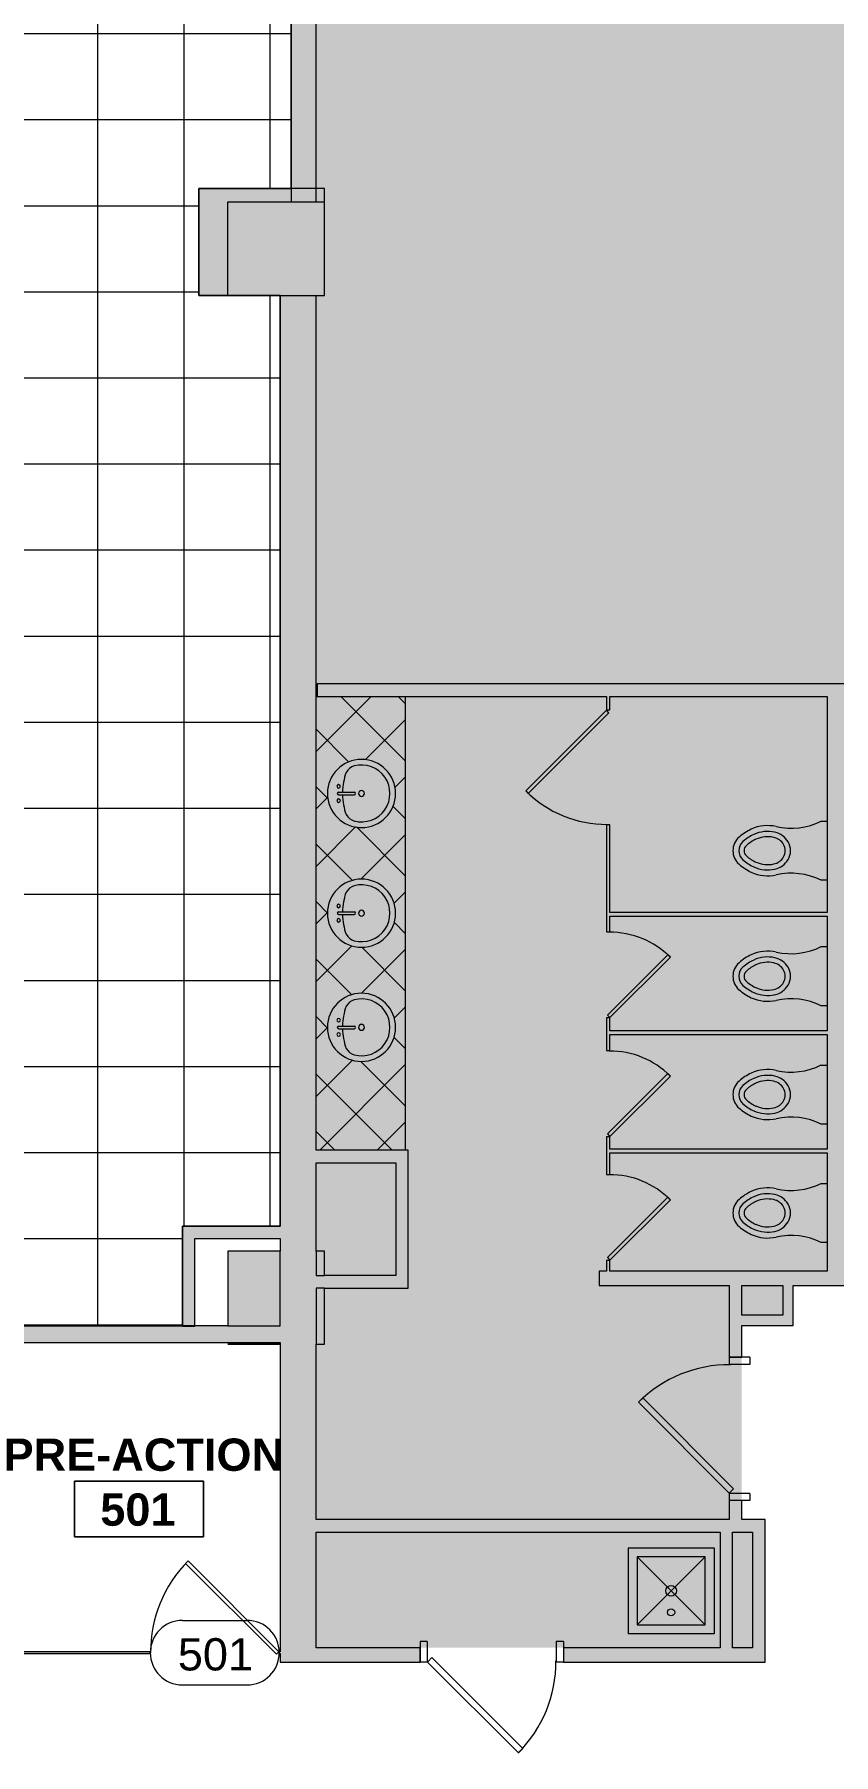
# Model space of a CAD drawing. Header units: inches. Extents: x 381 to 2249, y -1781 to -36.
# Drawn here: x 1144.2 to 1367.1, y -1540.7 to -1061.1 of the extents above; entities that cross this region are included whole.
import ezdxf

# ---------------------------------------------------------------- set-up
doc = ezdxf.new("R2010")
doc.units = ezdxf.units.IN
doc.header["$MEASUREMENT"] = 0
for name, color, linetype, lineweight in [('A-AREA-IDEN', 2, 'Continuous', 9), ('A-COLS', 52, 'Continuous', 13), ('A-DETL-GENF', 92, 'Continuous', 9), ('A-DETL-THIN', 151, 'Continuous', 9), ('A-DOOR', 31, 'Continuous', 13), ('A-DOOR-FRAM', 31, 'Continuous', 20), ('A-DOOR-IDEN', 31, 'Continuous', 9), ('A-WALL', 113, 'Continuous', 13), ('A-WALL-PATT', 111, 'Continuous', 13), ('I-WALL', 2, 'Continuous', 13), ('P-SANR-FIXT', 6, 'Continuous', 13), ('Q-CASE', 31, 'Continuous', 13)]:
    doc.layers.add(name, color=color, linetype=linetype, lineweight=lineweight)
doc.styles.add('Swis721 Lt BT', font='swissl.ttf', dxfattribs={"height": 9})
doc.styles.add('Swis721 Lt BT_B', font='', dxfattribs={"height": 9})
doc.styles.get('Swis721 Lt BT_B').set_extended_font_data('Swis721 Lt BT', bold=True)
pattern_1 = [(0, (-470.073, 619.15), (0, 24), []), (90, (-470.073, 619.15), (-24, 1e-15), [])]

# ---------------------------------------------------------------- blocks, each defined once
blk = doc.blocks.new('Single Flush - OTJ_SOLIDFLUSH_ALUM-5073304-Level 5 CONSTRUCTION')
at = {"layer": 'A-DOOR', "color": 8, "lineweight": 20}
for p, q in [((-7.42, 27.32), (-8.65, 26.09)), ((-8.65, 26.09), (16.67, 0.76)), ((17.91, 2), (-7.42, 27.32)), ((16.67, 0.76), (17.91, 2))]:
    blk.add_line(p, q, dxfattribs=at)
at = {"layer": 'A-DOOR', "lineweight": 9}
blk.add_arc((17.91, 2), 35.81, 135, 180.5, dxfattribs=at)
at = {"layer": 'A-DOOR-FRAM', "color": 8}
for p, q in [((-20, -3.75), (-20, 2)), ((-20, 2), (-18, 2)), ((-18, -3.75), (-18, 2)), ((18, -3.75), (18, 2)), ((18, 2), (20, 2)), ((20, -3.75), (20, 2)), ((-20, -3.75), (-18, -3.75)), ((18, -3.75), (20, -3.75))]:
    blk.add_line(p, q, dxfattribs=at)
blk = doc.blocks.new('Single Flush - OTJ_SOLIDFLUSH_ALUM-5070093-Level 5 CONSTRUCTION')
at = {"layer": 'A-DOOR', "color": 8, "lineweight": 20}
for p, q in [((-8.65, -25.84), (16.67, -0.51)), ((17.91, -1.75), (-7.42, -27.07)), ((16.67, -0.51), (17.91, -1.75)), ((-7.42, -27.07), (-8.65, -25.84))]:
    blk.add_line(p, q, dxfattribs=at)
at = {"layer": 'A-DOOR', "lineweight": 9}
blk.add_arc((17.91, -1.75), 35.81, 179.5, 225, dxfattribs=at)
at = {"layer": 'A-DOOR-FRAM', "color": 8}
for p, q in [((-20, 4), (-20, -1.75)), ((-20, 4), (-18, 4)), ((-18, 4), (-18, -1.75)), ((18, 4), (18, -1.75)), ((18, 4), (20, 4)), ((20, 4), (20, -1.75)), ((-20, -1.75), (-18, -1.75)), ((18, -1.75), (20, -1.75))]:
    blk.add_line(p, q, dxfattribs=at)
blk = doc.blocks.new('Single Glass Door1 - 24_ x 84_ 2-5083620-Level 5 CONSTRUCTION')
at = {"layer": 'A-DOOR', "color": 8, "lineweight": 20}
for p, q in [((-6.59, 22.99), (-7.3, 22.29)), ((-7.3, 22.29), (15.2, -0.21)), ((15.91, 0.5), (-6.59, 22.99)), ((15.2, -0.21), (15.91, 0.5))]:
    blk.add_line(p, q, dxfattribs=at)
at = {"layer": 'A-DOOR', "lineweight": 9}
blk.add_arc((15.91, 0.5), 31.81, 135, 180.5, dxfattribs=at)
blk = doc.blocks.new('Single Glass Door1 - 24_ x 84_-5083610-Level 5 CONSTRUCTION')
at = {"layer": 'A-DOOR', "color": 8, "lineweight": 20}
for p, q in [((-4.93, 17.34), (-5.64, 16.63)), ((-5.64, 16.63), (11.2, -0.21)), ((11.91, 0.5), (-4.93, 17.34)), ((11.2, -0.21), (11.91, 0.5))]:
    blk.add_line(p, q, dxfattribs=at)
at = {"layer": 'A-DOOR', "lineweight": 9}
blk.add_arc((11.91, 0.5), 23.81, 135, 180.5, dxfattribs=at)
blk = doc.blocks.new('Casework 3 - Casework 1-5090646-Level 5 CONSTRUCTION')
at = {"layer": 'Q-CASE', "lineweight": 9}
h = blk.add_hatch(dxfattribs=at)
h.set_pattern_fill('FP2_2', color=256, style=0, pattern_type=2)
h.set_pattern_definition([(45, (0, 0), (-8.01223, 8.01223), []), (135, (0, 0), (-8.01223, -8.01223), [])])
h.paths.add_polyline_path([(1239.57, -1372.18), (1247.75, -1372.18), (1247.75, -1245.68), (1222.77, -1245.68), (1222.77, -1372.18), (1235.45, -1372.18)], flags=0)
h.paths.add_polyline_path([(1235.45, -1347.43), (1233.34, -1347.19), (1231.33, -1346.49), (1229.53, -1345.36), (1228.02, -1343.85), (1226.89, -1342.05), (1226.19, -1340.05), (1225.95, -1337.93), (1226.19, -1335.82), (1226.89, -1333.81), (1228.02, -1332.01), (1229.53, -1330.5), (1231.33, -1329.37), (1233.34, -1328.67), (1235.45, -1328.43), (1237.56, -1328.67), (1239.57, -1329.37), (1241.37, -1330.5), (1242.88, -1332.01), (1244.01, -1333.81), (1244.71, -1335.82), (1244.95, -1337.93), (1244.71, -1340.05), (1244.01, -1342.05), (1242.88, -1343.85), (1241.37, -1345.36), (1239.57, -1346.49), (1237.56, -1347.19)], flags=0)
h.paths.add_polyline_path([(1235.45, -1315.62), (1233.34, -1315.38), (1231.33, -1314.68), (1229.53, -1313.55), (1228.02, -1312.04), (1226.89, -1310.24), (1226.19, -1308.23), (1225.95, -1306.12), (1226.19, -1304.01), (1226.89, -1302), (1228.02, -1300.2), (1229.53, -1298.69), (1231.33, -1297.56), (1233.34, -1296.86), (1235.45, -1296.62), (1237.56, -1296.86), (1239.57, -1297.56), (1241.37, -1298.69), (1242.88, -1300.2), (1244.01, -1302), (1244.71, -1304.01), (1244.95, -1306.12), (1244.71, -1308.23), (1244.01, -1310.24), (1242.88, -1312.04), (1241.37, -1313.55), (1239.57, -1314.68), (1237.56, -1315.38)], flags=0)
h.paths.add_polyline_path([(1235.45, -1282.23), (1233.34, -1281.99), (1231.33, -1281.29), (1229.53, -1280.15), (1228.02, -1278.65), (1226.89, -1276.85), (1226.19, -1274.84), (1225.95, -1272.73), (1226.19, -1270.61), (1226.89, -1268.6), (1228.02, -1266.8), (1229.53, -1265.3), (1231.33, -1264.17), (1233.34, -1263.46), (1235.45, -1263.23), (1237.56, -1263.46), (1239.57, -1264.17), (1241.37, -1265.3), (1242.88, -1266.8), (1244.01, -1268.6), (1244.71, -1270.61), (1244.95, -1272.73), (1244.71, -1274.84), (1244.01, -1276.85), (1242.88, -1278.65), (1241.37, -1280.15), (1239.57, -1281.29), (1237.56, -1281.99)], flags=0)
for p, q in [((1223.12, -1245.68), (1222.77, -1245.68)), ((1247.75, -1372.18), (1247.75, -1245.68))]:
    blk.add_line(p, q, dxfattribs=at)
blk = doc.blocks.new('P-Mop_Sink - P-Mop_Sink-4258602-Level 5 CONSTRUCTION')
at = {"layer": 'P-SANR-FIXT', "lineweight": 9}
for p, q in [((-12, 0), (12, 0)), ((-12, 0), (-12, -24)), ((12, 0), (12, -24)), ((9.5, -2.5), (-9.5, -21.5)), ((-9.5, -2.5), (9.5, -21.5)), ((-9.5, -2.5), (-9.5, -21.5)), ((9.5, -2.5), (-9.5, -2.5)), ((9.5, -21.5), (9.5, -2.5)), ((-9.5, -21.5), (9.5, -21.5)), ((12, -24), (-12, -24))]:
    blk.add_line(p, q, dxfattribs=at)
for centre, radius in [((0, -12), 1.5), ((0, -18), 1)]:
    blk.add_circle(centre, radius, dxfattribs=at)
blk = doc.blocks.new('Sink Vanity-Round - 19_ x 19_-5084743-Level 5 CONSTRUCTION')
at = {"layer": 'P-SANR-FIXT', "lineweight": 9}
for p, q in [((3.43, 9.73), (3.43, 5.36)), ((4.18, 9.73), (4.18, 5.36))]:
    blk.add_line(p, q, dxfattribs=at)
for centre, radius, start, end in [((3.81, 3.35), 9.5, 90, 270), ((1.81, 9.73), 0.5, 360, 180), ((1.81, 9.73), 0.5, 180, 360), ((3.81, 9.73), 0.375, 360, 180), ((3.81, 3.35), 9.5, 270, 90), ((5.81, 9.73), 0.5, 360, 180), ((5.81, 9.73), 0.5, 180, 360), ((3.81, 3.35), 7.93, 165.3071, 14.6929), ((0.05, 4.11), 4.12, 120.7927, 162.1904), ((3.81, -9.17), 17.81, 91.2067, 109.2086), ((3.81, 5.36), 0.375, 180, 360), ((3.81, -9.17), 17.81, 70.7914, 88.7933), ((7.56, 4.11), 4.12, 17.8096, 59.2073), ((3.81, 3.35), 0.813, 360, 180), ((3.81, 3.35), 0.813, 180, 360)]:
    blk.add_arc(centre, radius, start, end, dxfattribs=at)
blk = doc.blocks.new('P-Toilet-Wall-3D - Wall Mount-5086594-Level 5 CONSTRUCTION')
at = {"layer": 'P-SANR-FIXT', "lineweight": 9}
for p, q in [((1383.18, -1321.39), (1383.18, -1314.39)), ((1383.18, -1314.39), (1384.8, -1314.39)), ((1383.11, -1321.39), (1383.18, -1321.39)), ((1383.18, -1323.89), (1383.11, -1323.89)), ((1383.18, -1330.89), (1383.18, -1323.89)), ((1384.8, -1330.89), (1383.18, -1330.89))]:
    blk.add_line(p, q, dxfattribs=at)
for centre, radius, start, end in [((1393.22, -1297.54), 18.83, 243.4615, 282.704), ((1398.97, -1323.07), 5.71, 102.704, 149.296), ((1398.97, -1323.07), 4.24, 102.704, 149.296), ((1399.76, -1326.58), 10.93, 65.296, 102.704), ((1399.76, -1326.58), 9.3, 65.296, 102.704), ((1399.76, -1326.58), 7.83, 65.296, 102.704), ((1398.44, -1329.45), 12.47, 48.704, 65.296), ((1398.44, -1329.45), 14.09, 48.704, 65.296), ((1404.42, -1322.64), 5.03, 311.296, 48.704), ((1398.25, -1322.64), 4.87, 149.296, 210.704), ((1398.25, -1322.64), 3.4, 149.296, 210.704), ((1398.44, -1329.45), 11, 48.704, 65.296), ((1404.42, -1322.64), 1.93, 311.296, 48.704), ((1404.42, -1322.64), 3.4, 311.296, 48.704), ((1398.97, -1322.21), 5.71, 210.704, 257.296), ((1398.97, -1322.21), 4.24, 210.704, 257.296), ((1399.76, -1318.71), 9.3, 257.296, 294.704), ((1399.76, -1318.71), 7.83, 257.296, 294.704), ((1398.44, -1315.83), 11, 294.704, 311.296), ((1398.44, -1315.83), 12.47, 294.704, 311.296), ((1398.44, -1315.83), 14.09, 294.704, 311.296), ((1393.22, -1347.74), 18.83, 77.296, 116.5385), ((1399.76, -1318.71), 10.93, 257.296, 294.704)]:
    blk.add_arc(centre, radius, start, end, dxfattribs=at)
blk = doc.blocks.new('Single Glass Door1 - 36_ x 84_-5468083-Level 5 CONSTRUCTION')
at = {"layer": 'A-DOOR', "color": 8, "lineweight": 20}
for p, q in [((-7.42, 25.57), (-8.12, 24.87)), ((-8.12, 24.87), (17.2, -0.46)), ((17.91, 0.25), (-7.42, 25.57)), ((17.2, -0.46), (17.91, 0.25))]:
    blk.add_line(p, q, dxfattribs=at)
at = {"layer": 'A-DOOR', "lineweight": 9}
blk.add_arc((17.91, 0.25), 35.81, 135, 180.5, dxfattribs=at)
blk = doc.blocks.new('column 2 - column 2-5690221-Level 5 CONSTRUCTION')
at = {"layer": 'A-COLS', "lineweight": 9}
blk.add_hatch(color=7, dxfattribs=at).paths.add_polyline_path([(1190.11, -1133.84), (1225.11, -1133.84), (1225.11, -1104.09), (1216.18, -1104.09), (1215.81, -1107.84), (1215.81, -1104.09), (1190.11, -1104.09), (1190.11, -1112.14)], flags=0)
at = {"layer": 'A-COLS', "color": 8, "lineweight": 20}
for p, q in [((1215.81, -1104.09), (1190.11, -1104.09)), ((1190.11, -1104.09), (1190.11, -1133.84)), ((1225.11, -1104.09), (1215.81, -1104.09)), ((1225.11, -1133.84), (1225.11, -1104.09)), ((1190.11, -1133.84), (1212.77, -1133.84)), ((1212.77, -1133.84), (1225.11, -1133.84))]:
    blk.add_line(p, q, dxfattribs=at)
blk = doc.blocks.new('Door Tag - Door Tag-41184-Level 5 CONSTRUCTION')
at = {"layer": 'A-DOOR-IDEN'}
for p, q in [((-0.09375, 0.09375), (0.09375, 0.09375)), ((-0.09375, -0.09375), (0.09375, -0.09375))]:
    blk.add_line(p, q, dxfattribs=at)
for centre, start, end in [((-0.09375, 0), 90, 270), ((0.09375, 0), 270, 90)]:
    blk.add_arc(centre, 0.09375, start, end, dxfattribs=at)
blk = doc.blocks.new('Room Tag - Room Name and Number-3379422-Level 5 CONSTRUCTION')
at = {"layer": 'A-AREA-IDEN'}
for p, q in [((-0.1881, -0.1636), (-0.1881, -0.0018)), ((-0.1881, -0.0018), (0.1869, -0.0018)), ((0.1869, -0.0018), (-0.1881, -0.0018)), ((-0.1881, -0.0018), (-0.1881, -0.1636)), ((0.1869, -0.0018), (0.1869, -0.1636)), ((0.1869, -0.1636), (0.1869, -0.0018)), ((0.1869, -0.1636), (-0.1881, -0.1636)), ((-0.1881, -0.1636), (0.1869, -0.1636))]:
    blk.add_line(p, q, dxfattribs=at)

msp = doc.modelspace()

# ---------------------------------------------------------------- hatches: boundary and pattern name
at = {"layer": 'A-DETL-GENF'}
h = msp.add_hatch(dxfattribs=at)
h.set_pattern_fill('FP2_8', color=254, style=0, pattern_type=2)
h.set_pattern_definition(pattern_1)
h.paths.add_polyline_path([(1693.61, -1569.08), (1706.52, -1565.62), (1706.52, -1572.54), (1697.9, -1570.23)], flags=0)
h.paths.add_polyline_path([(1966.79, -1714.89), (2156.27, -1714.89), (2156.27, -1691.16), (2179.45, -1691.16), (2179.44, -1516.48), (2156.27, -1516.48), (2156.29, -1485.24), (2179.45, -1485.24), (2179.45, -1324.3), (2156.29, -1324.3), (2156.29, -1293.32), (2179.45, -1293.32), (2179.45, -1180.35), (2156.29, -1180.35), (2156.29, -1149.41), (2179.45, -1149.41), (2179.45, -805.57), (2173.15, -805.57), (2168.37, -820.66), (2142.16, -812.31), (2152.38, -780.14), (2174.01, -787), (2230.07, -611.24), (2208.83, -604.46), (2215.28, -584.24), (2013.19, -520.11), (2006.81, -540.12), (1980.87, -531.89), (1987.29, -511.65), (1784.64, -447.35), (1777.69, -469.28), (1751.74, -461.04), (1758.7, -439.12), (1555.91, -374.78), (1548.95, -396.7), (1522.98, -388.45), (1529.94, -366.54), (1327.96, -302.46), (1321.01, -324.38), (1291.44, -315), (1298.43, -292.99), (1100.12, -230.07), (1093.1, -252.06), (1063.58, -242.7), (1063.58, -242.61), (1063.54, -242.59), (1065.93, -235.08), (1052.71, -234.48), (1054.8, -227.88), (1065.95, -235.01), (1070.5, -220.67), (871.37, -157.5), (864.38, -179.51), (834.76, -170.08), (841.71, -148.16), (645.34, -85.85), (638.83, -106.37), (570.95, -84.81), (570.95, -100.41), (428.47, -100.41), (428.44, -112.91), (415.97, -112.91), (416.01, -318.91), (443.92, -318.91), (443.92, -350.39), (415.97, -350.39), (416.01, -556.89), (425.98, -556.89), (425.96, -592.8), (416.01, -592.8), (416.01, -799.14), (443.96, -799.14), (443.96, -828.61), (416.01, -828.61), (416.01, -1066.89), (428.3, -1066.89), (428.34, -1079.39), (872.22, -1079.39), (872.22, -1064.69), (901.93, -1064.69), (901.93, -1102.88), (971.1, -1102.88), (971.1, -1319.33), (1027.07, -1319.33), (1027.07, -1421.16), (1185.5, -1421.16), (1185.5, -1393.33), (1212.77, -1393.33), (1212.77, -1133.84), (1190.11, -1133.84), (1190.11, -1104.09), (1215.81, -1104.09), (1215.81, -936.89), (1199.31, -936.89), (1199.31, -936.96), (965.95, -936.96), (965.95, -886.75), (971.3, -886.75), (971.3, -718.53), (964.12, -716.25), (973.16, -687.74), (1001.71, -696.8), (1000.56, -700.43), (1099.69, -731.88), (1130.85, -633.65), (1815.84, -850.98), (1796.65, -911.47), (1682.72, -875.14), (1682.72, -1131.82), (1707.36, -1131.82), (1707.36, -1198.32), (1682.72, -1198.32), (1682.72, -1272.37), (1706.75, -1272.37), (1706.77, -1294.33), (1707.38, -1294.33), (1707.38, -1306.76), (1742.76, -1306.76), (1742.76, -1443.86), (1682.76, -1443.86), (1682.76, -1485.46), (1722.03, -1485.46), (1722, -1514.46), (1693.61, -1514.46), (1693.61, -1691.19), (1707.22, -1691.19), (1707.22, -1714.89), (1915.45, -1714.89), (1915.45, -1691.17), (1947.18, -1691.17), (1947.18, -1714.89)], flags=0)
h.paths.add_polyline_path([(1706.52, -1602.54), (1693.61, -1599.08), (1706.52, -1595.62)], flags=0)
h.paths.add_polyline_path([(993.83, -1096.9), (966.47, -1096.9), (966.47, -1067.65), (993.83, -1067.65)], flags=0)
h.paths.add_polyline_path([(953.56, -1087.5), (953.56, -1080.55), (966.46, -1084.05), (953.7, -1087.47)], flags=0)
h.paths.add_polyline_path([(681.72, -1074.06), (659.47, -1074.06), (659.47, -1050.06), (683.47, -1050.06), (683.47, -1074.06)], flags=0)
h.paths.add_polyline_path([(953.56, -1057.47), (953.56, -1050.55), (966.42, -1054.02), (965.95, -1054.15)], flags=0)
h.paths.add_polyline_path([(1853.12, -1019.06), (1830.23, -1011.8), (1837.53, -988.81), (1860.42, -996.07), (1855.43, -1011.8)], flags=0)
h.paths.add_polyline_path([(705.93, -831.68), (645.56, -831.68), (645.56, -802.15), (706.31, -802.18), (706.31, -829.68), (705.93, -829.68), (705.93, -829.94)], flags=0)
h.paths.add_polyline_path([(1942.16, -749.9), (1941.92, -749.83), (1941.9, -749.87), (1910.46, -739.85), (1923.17, -699.81), (1954.86, -709.87), (1942.16, -749.87)], flags=0)
h.paths.add_polyline_path([(659.64, -587.75), (659.64, -563.75), (683.64, -563.75), (683.64, -587.75)], flags=0)
h.paths.add_polyline_path([(1046.83, -295.7), (1033.48, -295.09), (1035.57, -288.49)], flags=0)
h = msp.add_hatch(dxfattribs=at)
h.set_pattern_fill('FP2_8', color=254, style=0, pattern_type=2)
h.set_pattern_definition(pattern_1)
h.paths.add_polyline_path([(1185.5, -1421.16), (1185.5, -1421.16), (1185.5, -1393.33), (1185.5, -1393.34), (1185.5, -1410.64)], flags=0)
h.paths.add_polyline_path([(1707.38, -1306.76), (1707.38, -1294.33), (1706.77, -1294.33), (1706.75, -1306.76)], flags=0)
h.paths.add_polyline_path([(1046.28, -936.96), (1199.31, -936.96), (1199.31, -936.89), (965.95, -936.89), (965.97, -936.96), (989.57, -936.96)], flags=0)
h.paths.add_polyline_path([(705.93, -829.68), (706.31, -829.68), (706.31, -802.18), (705.93, -802.18), (705.93, -829.51)], flags=0)
h.paths.add_polyline_path([(2168.37, -820.66), (2173.15, -805.57), (2173.02, -805.57), (2168.23, -820.62), (2168.31, -820.64)], flags=0)
h.paths.add_polyline_path([(1942.16, -749.9), (1954.83, -709.86), (1923.16, -699.81), (1918.57, -714.44), (1923.21, -699.88), (1954.66, -709.87), (1941.95, -749.84), (1942.06, -749.87)], flags=0)
h.paths.add_polyline_path([(416.01, -592.89), (416.01, -592.8), (415.98, -592.8), (415.98, -592.89)], flags=0)
h.paths.add_polyline_path([(1093.14, -252.08), (1100.12, -230.07), (1100.05, -230.04), (1093.09, -251.97), (1063.61, -242.61), (1063.58, -242.7), (1093.1, -252.06)], flags=0)
h.paths.add_polyline_path([(864.38, -179.51), (871.37, -157.49), (871.28, -157.46), (864.31, -179.46), (864.31, -179.49)], flags=0)
h.paths.add_polyline_path([(638.83, -106.37), (645.34, -85.85), (645.18, -85.8), (638.67, -106.3), (638.67, -106.32)], flags=0)
h = msp.add_hatch(color=9, dxfattribs=at)
h.paths.add_polyline_path([(1484.47, -1513.89), (1524.47, -1513.89), (1524.47, -1510.95), (1525.47, -1510.95), (1525.47, -1478.89), (1465.05, -1478.89), (1465.05, -1510.95), (1484.47, -1510.95)], flags=0)
h.paths.add_polyline_path([(1587.46, -1510.95), (1611.51, -1510.95), (1611.51, -1507.95), (1615.11, -1507.95), (1615.11, -1467.95), (1611.51, -1467.95), (1611.51, -1382.93), (1529.47, -1382.93), (1529.47, -1510.95)], flags=0)
h.paths.add_polyline_path([(1438.5, -1510.89), (1439.45, -1510.89), (1439.45, -1488.89), (1460.95, -1488.89), (1460.95, -1478.89), (1436.11, -1478.89), (1436.11, -1510.89)], flags=0)
h.paths.add_polyline_path([(1309.8, -1510.89), (1335.43, -1510.89), (1335.43, -1478.64), (1222.77, -1478.64), (1222.77, -1510.89), (1305.95, -1510.89)], flags=0)
h.paths.add_polyline_path([(1344.5, -1510.89), (1344.5, -1478.64), (1338.93, -1478.64), (1338.93, -1510.89), (1341.5, -1510.89)], flags=0)
h.paths.add_polyline_path([(1338, -1475.14), (1338, -1469.89), (1341.5, -1469.89), (1341.5, -1429.89), (1338, -1429.89), (1338, -1409.93), (1301.75, -1409.93), (1301.75, -1405.93), (1303.74, -1405.93), (1303.74, -1402.93), (1304.74, -1402.93), (1304.74, -1405.93), (1365.36, -1405.93), (1365.36, -1372.93), (1304.74, -1372.93), (1304.74, -1378.93), (1303.74, -1378.93), (1303.74, -1368.43), (1304.74, -1368.43), (1304.74, -1371.93), (1365.36, -1371.93), (1365.36, -1339.93), (1304.74, -1339.93), (1304.74, -1344.43), (1303.74, -1344.43), (1303.74, -1335.31), (1304.74, -1335.31), (1304.74, -1338.93), (1365.36, -1338.93), (1365.36, -1306.93), (1304.74, -1306.93), (1304.74, -1311.31), (1303.74, -1311.31), (1303.74, -1281.43), (1304.74, -1281.43), (1304.74, -1305.93), (1365.36, -1305.93), (1365.36, -1245.68), (1304.74, -1245.68), (1304.74, -1249.43), (1303.74, -1249.43), (1303.74, -1245.68), (1223.12, -1245.68), (1223.12, -1242.18), (1461.2, -1242.18), (1461.2, -1223.52), (1439.45, -1223.52), (1439.45, -1199.52), (1461.2, -1199.52), (1461.2, -1185.39), (1611.76, -1185.39), (1611.76, -1114.27), (1615.11, -1114.27), (1615.11, -1039.27), (1611.76, -1039.27), (1611.76, -1018.52), (1536.95, -1018.52), (1536.95, -1027.89), (1512.86, -1027.89), (1512.86, -1018.52), (1404.95, -1018.52), (1404.95, -1027.89), (1380.86, -1027.89), (1380.86, -1018.52), (1314.36, -1018.52), (1314.36, -1040.95), (1222.81, -1040.95), (1222.81, -1104.09), (1225.11, -1104.09), (1225.11, -1133.84), (1222.77, -1133.84), (1222.77, -1372.18), (1248.5, -1372.18), (1248.5, -1410.64), (1225.15, -1410.64), (1225.15, -1426.29), (1222.77, -1426.29), (1222.77, -1475.14), (1335.43, -1475.14)], flags=0)
h.paths.add_polyline_path([(1467.2, -1474.89), (1525.47, -1474.89), (1525.47, -1410.89), (1499.47, -1410.89), (1499.47, -1371.93), (1525.12, -1371.93), (1525.12, -1375.93), (1503.47, -1375.93), (1503.47, -1406.89), (1525.47, -1406.89), (1525.47, -1330.89), (1525.36, -1330.89), (1525.36, -1245.68), (1444.49, -1245.68), (1444.49, -1248.43), (1443.49, -1248.43), (1443.49, -1245.68), (1383.11, -1245.68), (1383.11, -1305.93), (1443.49, -1305.93), (1443.49, -1280.43), (1444.49, -1280.43), (1444.49, -1311.43), (1443.49, -1311.43), (1443.45, -1306.93), (1383.11, -1306.93), (1383.11, -1338.93), (1443.49, -1338.93), (1443.49, -1335.43), (1444.49, -1335.43), (1444.49, -1338.93), (1446.48, -1338.93), (1446.48, -1342.93), (1413.11, -1342.93), (1413.11, -1373.93), (1431.11, -1373.93), (1431.11, -1374.93), (1413.11, -1374.93), (1413.11, -1405.93), (1464.42, -1405.93), (1464.42, -1409.93), (1442.5, -1409.93), (1442.5, -1431.89), (1438.5, -1431.89), (1438.5, -1471.89), (1442.5, -1471.89), (1442.5, -1474.89), (1465.05, -1474.89)], flags=0)
h.paths.add_polyline_path([(1438.5, -1418.2), (1438.5, -1409.93), (1427.23, -1409.93), (1427.23, -1418.2), (1437.43, -1418.2)], flags=0)
h.paths.add_polyline_path([(1345.2, -1418.2), (1353, -1418.2), (1353, -1409.93), (1341.5, -1409.93), (1341.5, -1418.2)], flags=0)
h.paths.add_polyline_path([(1225.15, -1407.14), (1245, -1407.14), (1245, -1375.68), (1222.77, -1375.68), (1222.77, -1400.29), (1225.15, -1400.29)], flags=0)
h.paths.add_polyline_path([(1368.86, -1405.93), (1409.11, -1405.93), (1409.11, -1342.93), (1379.11, -1342.93), (1379.11, -1245.68), (1368.86, -1245.68), (1368.86, -1404.46)], flags=0)
h.paths.add_polyline_path([(1587.46, -1378.93), (1611.51, -1378.93), (1611.51, -1334.89), (1529.47, -1334.89), (1529.47, -1378.93)], flags=0)
h.paths.add_polyline_path([(1532.36, -1330.89), (1611.51, -1330.89), (1611.51, -1328.89), (1615.11, -1328.89), (1615.11, -1288.89), (1611.51, -1288.89), (1611.51, -1188.89), (1464.7, -1188.89), (1464.7, -1242.18), (1532.36, -1242.18), (1532.36, -1245.68)], flags=0)
h.paths.add_polyline_path([(1226.67, -1036.33), (1310.86, -1036.33), (1310.86, -915.95), (1303.61, -915.95), (1303.61, -911.33), (1409.69, -911.33), (1409.69, -910.89), (1225.06, -910.89), (1225.06, -911.33), (1263.61, -911.33), (1263.61, -915.95), (1225.06, -915.95), (1225.06, -936.89), (1222.81, -936.89), (1222.81, -1036.33), (1225.11, -1036.33)], flags=0)
h.paths.add_polyline_path([(1516.36, -1024.39), (1533.45, -1024.39), (1533.45, -1018.52), (1516.36, -1018.52)], flags=0)
h.paths.add_polyline_path([(1399.36, -1024.39), (1401.45, -1024.39), (1401.45, -1018.52), (1384.36, -1018.52), (1384.36, -1024.39), (1397.78, -1024.39)], flags=0)
h.paths.add_polyline_path([(1611.61, -1015.02), (1611.76, -1015.02), (1611.76, -1009.77), (1615.11, -1009.77), (1615.11, -969.77), (1611.76, -969.77), (1611.76, -915.95), (1611.61, -915.95), (1611.61, -936.89), (1590.01, -936.89), (1590.01, -921.89), (1406.2, -921.89), (1406.2, -1015.02), (1590.01, -1015.02)], flags=0)
h.paths.add_polyline_path([(1346.93, -1015.02), (1372.86, -1015.02), (1372.86, -915.95), (1314.36, -915.95), (1314.36, -1015.02), (1341.5, -1015.02)], flags=0)
h.paths.add_polyline_path([(1401.45, -1015.02), (1402.7, -1015.02), (1402.7, -925.39), (1376.36, -925.39), (1376.36, -1015.02), (1384.36, -1015.02)], flags=0)
h.paths.add_polyline_path([(1402.7, -921.89), (1402.7, -915.95), (1376.36, -915.95), (1376.36, -921.89)], flags=0)
h.paths.add_polyline_path([(1413.32, -911.33), (1603.7, -911.33), (1603.7, -910.89), (1413.19, -910.89), (1413.19, -911.33)], flags=0)
h.paths.add_polyline_path([(1611.76, -911.33), (1611.76, -910.89), (1607.2, -910.89), (1607.2, -911.33), (1611.61, -911.33)], flags=0)
at = {"layer": 'A-WALL'}
h = msp.add_hatch(color=250, dxfattribs=at)
h.paths.add_polyline_path([(1225.15, -1426.29), (1225.15, -1410.64), (1222.77, -1410.64), (1222.77, -1426.29)], flags=0)
h.paths.add_polyline_path([(1198.15, -1421.16), (1212.77, -1421.16), (1212.77, -1400.29), (1198.15, -1400.29), (1198.15, -1410.64)], flags=0)
h.paths.add_polyline_path([(1222.77, -1407.14), (1225.15, -1407.14), (1225.15, -1400.29), (1222.77, -1400.29)], flags=0)
at = {"layer": 'A-WALL-PATT', "lineweight": 9}
for points in [[(1215.81, -1107.84), (1216.2, -1104.09), (1222.81, -1104.09), (1222.81, -936.89), (1215.81, -936.89), (1215.81, -1104.09)], [(1222.77, -1514.89), (1222.77, -1133.84), (1212.77, -1133.84), (1212.77, -1514.89)], [(1467.2, -1245.68), (1525.36, -1245.68), (1525.36, -1242.18), (1223.12, -1242.18), (1223.12, -1245.68), (1461.2, -1245.68)], [(1365.36, -1405.93), (1368.86, -1405.93), (1368.86, -1245.68), (1365.36, -1245.68), (1365.36, -1394.45)], [(1365.36, -1306.93), (1365.36, -1305.93), (1304.74, -1305.93), (1304.74, -1306.93), (1365.31, -1306.93)], [(1346.93, -1339.93), (1365.36, -1339.93), (1365.36, -1338.93), (1304.74, -1338.93), (1304.74, -1339.93), (1316.87, -1339.93)], [(1222.77, -1375.68), (1245, -1375.68), (1245, -1372.18), (1222.77, -1372.18)], [(1248.5, -1407.14), (1248.5, -1372.18), (1245, -1372.18), (1245, -1407.14), (1247.75, -1407.14)], [(1365.36, -1372.93), (1365.36, -1371.93), (1304.74, -1371.93), (1304.74, -1372.93), (1361.97, -1372.93)], [(1189, -1421.16), (1189, -1393.33), (1185.5, -1393.34), (1185.51, -1421.16)], [(1211.12, -1396.83), (1212.77, -1396.83), (1212.77, -1393.33), (1189, -1393.33), (1189, -1396.83), (1210.79, -1396.83)], [(1245, -1410.64), (1248.5, -1410.64), (1248.5, -1407.14), (1222.77, -1407.14), (1222.77, -1410.64), (1226.67, -1410.64)], [(1424.36, -1409.93), (1464.42, -1409.93), (1464.42, -1405.93), (1301.75, -1405.93), (1301.75, -1409.93), (1407.07, -1409.93)], [(1353, -1418.2), (1355.87, -1418.2), (1355.87, -1409.93), (1353, -1409.93), (1353, -1411.14)], [(1346.93, -1421.08), (1355.87, -1421.08), (1355.87, -1418.2), (1341.5, -1418.2), (1341.5, -1421.08)], [(1106.41, -1425.79), (1212.77, -1425.79), (1212.77, -1421.16), (964.77, -1421.16), (964.77, -1425.79), (986.14, -1425.79)], [(1226.67, -1478.64), (1348, -1478.64), (1348, -1475.14), (1222.77, -1475.14), (1222.77, -1478.64)], [(1338.93, -1510.89), (1338.93, -1478.64), (1335.43, -1478.64), (1335.43, -1510.89), (1338, -1510.89)], [(1348, -1514.89), (1348, -1478.64), (1344.5, -1478.64), (1344.5, -1514.89), (1346.93, -1514.89)]]:
    msp.add_hatch(color=7, dxfattribs=at).paths.add_polyline_path(points, flags=0)
h = msp.add_hatch(color=7, dxfattribs=at)
h.paths.add_polyline_path([(1304.74, -1405.93), (1304.74, -1402.93), (1303.74, -1402.93), (1303.74, -1405.93)], flags=0)
h.paths.add_polyline_path([(1304.74, -1378.93), (1304.74, -1368.43), (1303.74, -1368.43), (1303.74, -1378.93)], flags=0)
h.paths.add_polyline_path([(1303.74, -1344.43), (1304.74, -1344.43), (1304.74, -1335.31), (1303.74, -1335.31)], flags=0)
h.paths.add_polyline_path([(1304.74, -1311.31), (1304.74, -1281.43), (1303.74, -1281.43), (1303.74, -1311.31)], flags=0)
h.paths.add_polyline_path([(1304.74, -1249.43), (1304.74, -1245.68), (1303.74, -1245.68), (1303.74, -1249.43)], flags=0)
h = msp.add_hatch(color=7, dxfattribs=at)
h.paths.add_polyline_path([(1338.93, -1475.14), (1341.5, -1475.14), (1341.5, -1469.89), (1338, -1469.89), (1338, -1475.14)], flags=0)
h.paths.add_polyline_path([(1341.5, -1429.89), (1341.5, -1409.93), (1338, -1409.93), (1338, -1429.89)], flags=0)
h = msp.add_hatch(color=7, dxfattribs=at)
h.paths.add_polyline_path([(1212.77, -1512.52), (1212.77, -1512.02), (1212.52, -1512.04), (1212.52, -1512.52), (1212.62, -1512.52)], flags=0)
h.paths.add_polyline_path([(1176.52, -1512.52), (1176.52, -1512.02), (1134.58, -1512.02), (1134.58, -1512.52)], flags=0)
h = msp.add_hatch(color=7, dxfattribs=at)
h.paths.add_polyline_path([(1344.5, -1514.89), (1344.5, -1510.89), (1291.77, -1510.89), (1291.77, -1514.89), (1338, -1514.89)], flags=0)
h.paths.add_polyline_path([(1226.67, -1514.89), (1251.77, -1514.89), (1251.77, -1510.89), (1222.77, -1510.89), (1222.77, -1514.89)], flags=0)

# ---------------------------------------------------------------- linework, layer by layer
at = {"layer": 'A-DETL-THIN'}
for p, q in [((1215.81, -1104.09), (1215.81, -936.89)), ((1190.11, -1133.84), (1190.11, -1104.09)), ((1190.11, -1104.09), (1215.81, -1104.09)), ((1212.77, -1133.84), (1190.11, -1133.84)), ((1212.77, -1393.33), (1212.77, -1133.84)), ((1185.5, -1421.16), (1185.5, -1393.33)), ((1185.5, -1393.33), (1212.77, -1393.33)), ((1027.07, -1421.16), (1185.5, -1421.16))]:
    msp.add_line(p, q, dxfattribs=at)
at = {"layer": 'A-WALL', "color": 8, "lineweight": 20}
for p, q in [((1215.81, -936.89), (1215.81, -1107.84)), ((1222.81, -1107.84), (1222.81, -1040.95)), ((1215.81, -1107.84), (1198.11, -1107.84)), ((1198.11, -1107.84), (1198.11, -1133.84)), ((1225.11, -1107.84), (1222.81, -1107.84)), ((1225.11, -1133.84), (1225.11, -1107.84)), ((1198.11, -1133.84), (1212.77, -1133.84)), ((1212.77, -1133.84), (1212.77, -1393.33)), ((1222.77, -1133.84), (1225.11, -1133.84)), ((1222.77, -1372.18), (1222.77, -1133.84)), ((1222.77, -1400.29), (1222.77, -1375.68)), ((1198.15, -1400.29), (1198.15, -1421.16)), ((1212.77, -1400.29), (1198.15, -1400.29)), ((1212.77, -1396.83), (1212.77, -1400.29)), ((1225.15, -1400.29), (1222.77, -1400.29)), ((1225.15, -1407.14), (1225.15, -1400.29)), ((1303.74, -1405.93), (1301.75, -1405.93)), ((1301.75, -1405.93), (1301.75, -1409.93)), ((1301.75, -1409.93), (1338, -1409.93)), ((1365.36, -1405.93), (1304.74, -1405.93)), ((1341.5, -1409.93), (1353, -1409.93)), ((1355.87, -1409.93), (1424.36, -1409.93)), ((1225.15, -1426.29), (1225.15, -1410.64)), ((1198.15, -1421.16), (968.45, -1421.16)), ((1134.58, -1425.79), (1212.77, -1425.79)), ((1212.77, -1426.27), (1198.15, -1426.27)), ((1198.15, -1426.27), (1198.15, -1426.29)), ((1198.15, -1426.29), (1212.77, -1426.29)), ((1212.77, -1425.79), (1212.77, -1426.27)), ((1212.77, -1426.29), (1212.77, -1512.02)), ((1222.77, -1475.14), (1222.77, -1426.29)), ((1222.77, -1426.29), (1225.15, -1426.29)), ((1222.77, -1510.89), (1222.77, -1478.64)), ((1212.77, -1512.52), (1212.77, -1514.89)), ((1212.77, -1514.89), (1251.77, -1514.89)), ((1251.77, -1510.89), (1222.77, -1510.89)), ((1251.77, -1514.89), (1251.77, -1510.89)), ((1335.43, -1510.89), (1291.77, -1510.89)), ((1291.77, -1510.89), (1291.77, -1514.89)), ((1291.77, -1514.89), (1344.5, -1514.89)), ((1344.5, -1510.89), (1338.93, -1510.89))]:
    msp.add_line(p, q, dxfattribs=at)
at = {"layer": 'A-WALL', "lineweight": 9}
for p, q in [((1222.81, -1107.84), (1215.81, -1107.84)), ((1212.77, -1133.84), (1222.77, -1133.84)), ((1212.77, -1421.16), (1212.77, -1400.29)), ((1222.77, -1400.29), (1222.77, -1407.14)), ((1222.77, -1407.14), (1225.15, -1407.14)), ((1225.15, -1410.64), (1222.77, -1410.64)), ((1222.77, -1410.64), (1222.77, -1426.29)), ((1198.15, -1421.16), (1212.77, -1421.16)), ((1212.77, -1426.29), (1212.77, -1426.27))]:
    msp.add_line(p, q, dxfattribs=at)
at = {"layer": 'I-WALL', "color": 8, "lineweight": 20}
for p, q in [((1461.2, -1242.18), (1223.12, -1242.18)), ((1223.12, -1242.18), (1223.12, -1245.68)), ((1223.12, -1245.68), (1303.74, -1245.68)), ((1303.74, -1245.68), (1303.74, -1249.43)), ((1304.74, -1245.68), (1365.36, -1245.68)), ((1304.74, -1249.43), (1304.74, -1245.68)), ((1365.36, -1245.68), (1365.36, -1305.93)), ((1303.74, -1249.43), (1304.74, -1249.43)), ((1303.74, -1281.43), (1303.74, -1311.31)), ((1304.74, -1281.43), (1303.74, -1281.43)), ((1304.74, -1305.93), (1304.74, -1281.43)), ((1365.36, -1305.93), (1304.74, -1305.93)), ((1304.74, -1311.31), (1304.74, -1306.93)), ((1304.74, -1306.93), (1365.36, -1306.93)), ((1365.36, -1306.93), (1365.36, -1338.93)), ((1303.74, -1311.31), (1304.74, -1311.31)), ((1303.74, -1335.31), (1303.74, -1344.43)), ((1304.74, -1335.31), (1303.74, -1335.31)), ((1304.74, -1338.93), (1304.74, -1335.31)), ((1365.36, -1338.93), (1304.74, -1338.93)), ((1304.74, -1344.43), (1304.74, -1339.93)), ((1304.74, -1339.93), (1365.36, -1339.93)), ((1365.36, -1339.93), (1365.36, -1371.93)), ((1303.74, -1344.43), (1304.74, -1344.43)), ((1303.74, -1368.43), (1303.74, -1378.93)), ((1304.74, -1368.43), (1303.74, -1368.43)), ((1304.74, -1371.93), (1304.74, -1368.43)), ((1248.5, -1372.18), (1222.77, -1372.18)), ((1222.77, -1375.68), (1245, -1375.68)), ((1245, -1375.68), (1245, -1407.14)), ((1248.5, -1410.64), (1248.5, -1372.18)), ((1365.36, -1371.93), (1304.74, -1371.93)), ((1304.74, -1378.93), (1304.74, -1372.93)), ((1304.74, -1372.93), (1365.36, -1372.93)), ((1365.36, -1372.93), (1365.36, -1405.93)), ((1303.74, -1378.93), (1304.74, -1378.93)), ((1212.77, -1393.33), (1185.5, -1393.33)), ((1185.5, -1393.34), (1185.5, -1421.27)), ((1189, -1421.27), (1189, -1396.83)), ((1189, -1396.83), (1212.77, -1396.83)), ((1303.74, -1402.93), (1303.74, -1405.93)), ((1304.74, -1402.93), (1303.74, -1402.93)), ((1304.74, -1405.93), (1304.74, -1402.93)), ((1245, -1407.14), (1225.15, -1407.14)), ((1338, -1409.93), (1338, -1429.89)), ((1341.5, -1418.2), (1341.5, -1409.93)), ((1353, -1409.93), (1353, -1418.2)), ((1355.87, -1421.08), (1355.87, -1409.93)), ((1225.15, -1410.64), (1248.5, -1410.64)), ((1353, -1418.2), (1341.5, -1418.2)), ((1185.5, -1421.27), (1189, -1421.27)), ((1341.5, -1429.89), (1341.5, -1421.08)), ((1341.5, -1421.08), (1355.87, -1421.08)), ((1338, -1429.89), (1341.5, -1429.89)), ((1338, -1469.89), (1338, -1475.14)), ((1341.5, -1469.89), (1338, -1469.89)), ((1341.5, -1475.14), (1341.5, -1469.89)), ((1338, -1475.14), (1222.77, -1475.14)), ((1348, -1475.14), (1341.5, -1475.14)), ((1348, -1514.89), (1348, -1475.14)), ((1222.77, -1478.64), (1335.43, -1478.64)), ((1335.43, -1478.64), (1335.43, -1510.89)), ((1338.93, -1478.64), (1344.5, -1478.64)), ((1338.93, -1510.89), (1338.93, -1478.64)), ((1344.5, -1478.64), (1344.5, -1510.89)), ((1176.52, -1512.02), (1134.45, -1512.02)), ((1134.45, -1512.52), (1176.52, -1512.52)), ((1176.52, -1512.52), (1176.52, -1512.02)), ((1212.77, -1512.02), (1212.52, -1512.02)), ((1212.52, -1512.02), (1212.52, -1512.52)), ((1212.52, -1512.52), (1212.77, -1512.52)), ((1344.5, -1514.89), (1348, -1514.89))]:
    msp.add_line(p, q, dxfattribs=at)

# ---------------------------------------------------------------- block references
at = {"layer": 'A-AREA-IDEN', "xscale": 95.99999999999994, "yscale": 95.99999999999994, "zscale": 95.99999999999994}
msp.add_blockref('Room Tag - Room Name and Number-3379422-Level 5 CONSTRUCTION', (1173.48, -1464.29), dxfattribs=at)
at = {"layer": 'A-COLS', "lineweight": 9}
msp.add_blockref('column 2 - column 2-5690221-Level 5 CONSTRUCTION', (0, 0), dxfattribs=at)
at = {"layer": 'A-DOOR'}
for name, p, rotation in [('Single Glass Door1 - 24_ x 84_ 2-5083620-Level 5 CONSTRUCTION', (1304.24, -1265.43), 89.9999999999999), ('Single Glass Door1 - 24_ x 84_-5083610-Level 5 CONSTRUCTION', (1304.24, -1323.31), 269.9999999999999), ('Single Glass Door1 - 24_ x 84_-5083610-Level 5 CONSTRUCTION', (1304.24, -1356.43), 269.9999999999999), ('Single Glass Door1 - 24_ x 84_-5083610-Level 5 CONSTRUCTION', (1304.24, -1390.93), 269.9999999999999), ('Single Flush - OTJ_SOLIDFLUSH_ALUM-5070093-Level 5 CONSTRUCTION', (1339.75, -1449.89), 269.9999999999998), ('Single Flush - OTJ_SOLIDFLUSH_ALUM-5073304-Level 5 CONSTRUCTION', (1271.77, -1512.89), 180)]:
    msp.add_blockref(name, p, dxfattribs=dict(at, rotation=rotation))
msp.add_blockref('Single Glass Door1 - 36_ x 84_-5468083-Level 5 CONSTRUCTION', (1194.52, -1512.27), dxfattribs=at)
at = {"layer": 'A-DOOR-IDEN', "xscale": 95.99999999999994, "yscale": 95.99999999999994, "zscale": 95.99999999999994}
msp.add_blockref('Door Tag - Door Tag-41184-Level 5 CONSTRUCTION', (1194.52, -1512.27), dxfattribs=at)
at = {"layer": 'P-SANR-FIXT', "lineweight": 9}
for name, p, rotation in [('Sink Vanity-Round - 19_ x 19_-5084743-Level 5 CONSTRUCTION', (1238.8, -1276.53), 89.99999999999991), ('P-Toilet-Wall-3D - Wall Mount-5086594-Level 5 CONSTRUCTION', (2748.48, -2611.32), 180), ('Sink Vanity-Round - 19_ x 19_-5084743-Level 5 CONSTRUCTION', (1238.8, -1309.92), 89.99999999999991), ('P-Toilet-Wall-3D - Wall Mount-5086594-Level 5 CONSTRUCTION', (2748.48, -2646.32), 180), ('Sink Vanity-Round - 19_ x 19_-5084743-Level 5 CONSTRUCTION', (1238.8, -1341.74), 89.99999999999991), ('P-Toilet-Wall-3D - Wall Mount-5086594-Level 5 CONSTRUCTION', (2748.48, -2679.32), 180), ('P-Toilet-Wall-3D - Wall Mount-5086594-Level 5 CONSTRUCTION', (2748.48, -2712.32), 180)]:
    msp.add_blockref(name, p, dxfattribs=dict(at, rotation=rotation))
msp.add_blockref('P-Mop_Sink - P-Mop_Sink-4258602-Level 5 CONSTRUCTION', (1321.8, -1483.04), dxfattribs=at)
at = {"layer": 'Q-CASE', "lineweight": 9}
msp.add_blockref('Casework 3 - Casework 1-5090646-Level 5 CONSTRUCTION', (0, 0), dxfattribs=at)

# ---------------------------------------------------------------- texts
at = {"layer": 'A-AREA-IDEN', "char_height": 9, "attachment_point": 1, "style": 'Swis721 Lt BT_B'}
for s, insert, width in [('PRE-ACTION', (1135.62, -1452.58), 91.506), ('501', (1162.59, -1467.89), 25.452)]:
    msp.add_mtext(s, dxfattribs=dict(at, insert=insert, width=width))
at = {"layer": 'A-DOOR-IDEN', "insert": (1184.22, -1508.24), "char_height": 9, "width": 24.543, "attachment_point": 1, "style": 'Swis721 Lt BT'}
msp.add_mtext('501', dxfattribs=at)

doc.saveas('drawing.dxf')
